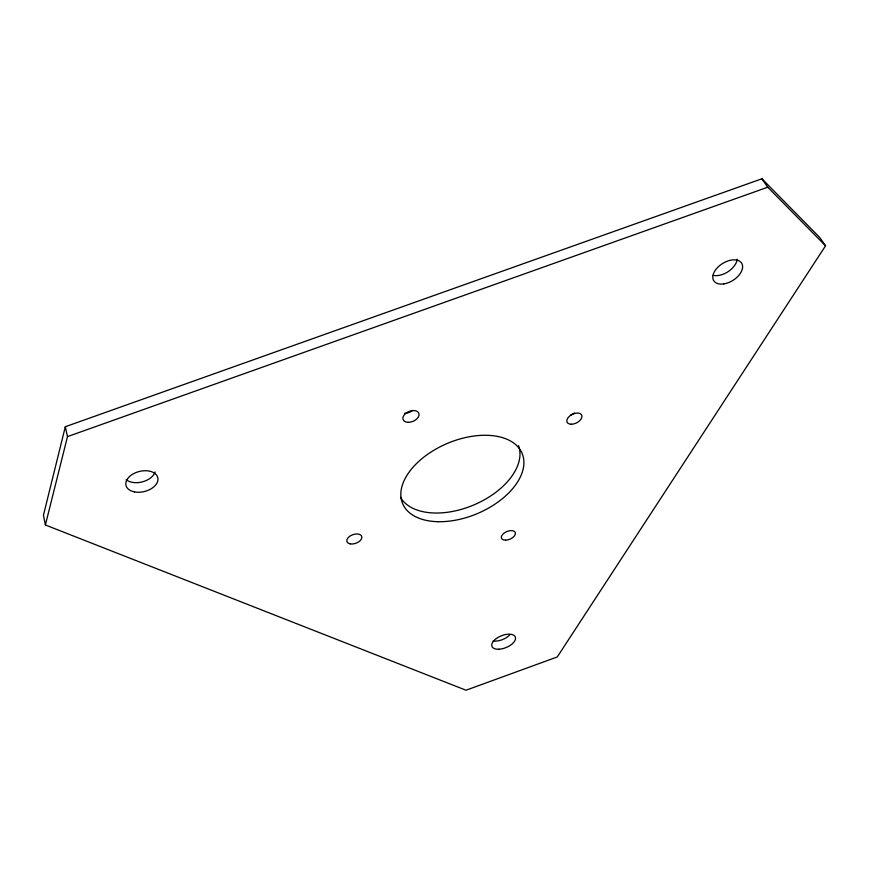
<?xml version="1.0" encoding="UTF-8"?>
<svg xmlns="http://www.w3.org/2000/svg" width="869" height="869" viewBox="0 0 869 869"><rect width="100%" height="100%" fill="white"/><g stroke="black" fill="none" stroke-linecap="round" stroke-linejoin="round"><path stroke-width="1.3" d="M65.316 426.733L43.45 515.208L45.384 524.974L466.012 690.225L557.268 656.953L825.55 245.797L819.804 237.563L761.928 178.775L65.316 426.733L67.489 436.618L45.384 524.974M67.489 436.618L767.729 187.215L825.55 245.797M761.928 178.775L767.729 187.215M518.489 445.601A64.512 38.301 -22.8 0 1 475.017 504.433A64.512 38.301 -22.8 0 1 400.5 497.361M737.194 259.288A16.402 9.939 -32.3 0 1 728.233 271.595A16.402 9.939 -32.3 0 1 713.058 275.321M155.117 471.932A16.294 10.385 -13.6 0 1 142.451 481.85A16.294 10.385 -13.6 0 1 126.135 479.623M509.723 635.011A12.535 6.365 -22 0 1 493.179 641.04M574.485 412.981A8.082 4.801 -26.3 0 1 570.846 414.98M412.514 410.494A8.44 5.355 -22.3 0 1 404.617 413.329M438.215 521.704A64.806 38.16 -22.8 0 0 523.464 457.844A64.806 38.16 -22.8 0 0 425.43 455.91A64.806 38.16 -22.8 0 0 438.215 521.704M505.606 540.181A7.484 4.139 -23.1 0 0 515.36 532.86A7.484 4.139 -23.1 0 0 504.085 533.088A7.484 4.139 -23.1 0 0 505.606 540.181M350.185 543.875A7.832 4.551 -19.6 0 0 361.841 537.542A7.832 4.551 -19.6 0 0 350.913 535.532A7.832 4.551 -19.6 0 0 350.185 543.875M571.183 424.235A8.114 4.79 -26.2 0 0 581.926 415.947A8.114 4.79 -26.2 0 0 570.01 415.74A8.114 4.79 -26.2 0 0 571.183 424.235M408.213 422.323A8.484 5.333 -22.3 0 0 418.956 413.59A8.484 5.333 -22.3 0 0 405.747 413.372A8.484 5.333 -22.3 0 0 408.213 422.323M134.51 491.908A16.37 10.352 -13.7 0 0 157.962 478.7A16.37 10.352 -13.7 0 0 133.196 473.877A16.37 10.352 -13.7 0 0 134.51 491.908M499.023 649.219A12.579 6.333 -22 0 0 515.458 637.455A12.579 6.333 -22 0 0 496.449 638.454A12.579 6.333 -22 0 0 499.023 649.219M723.877 283.891A16.478 9.907 -32.1 0 0 742.115 264.067A16.478 9.907 -32.1 0 0 717.153 267.945A16.478 9.907 -32.1 0 0 723.877 283.891"/></g></svg>
